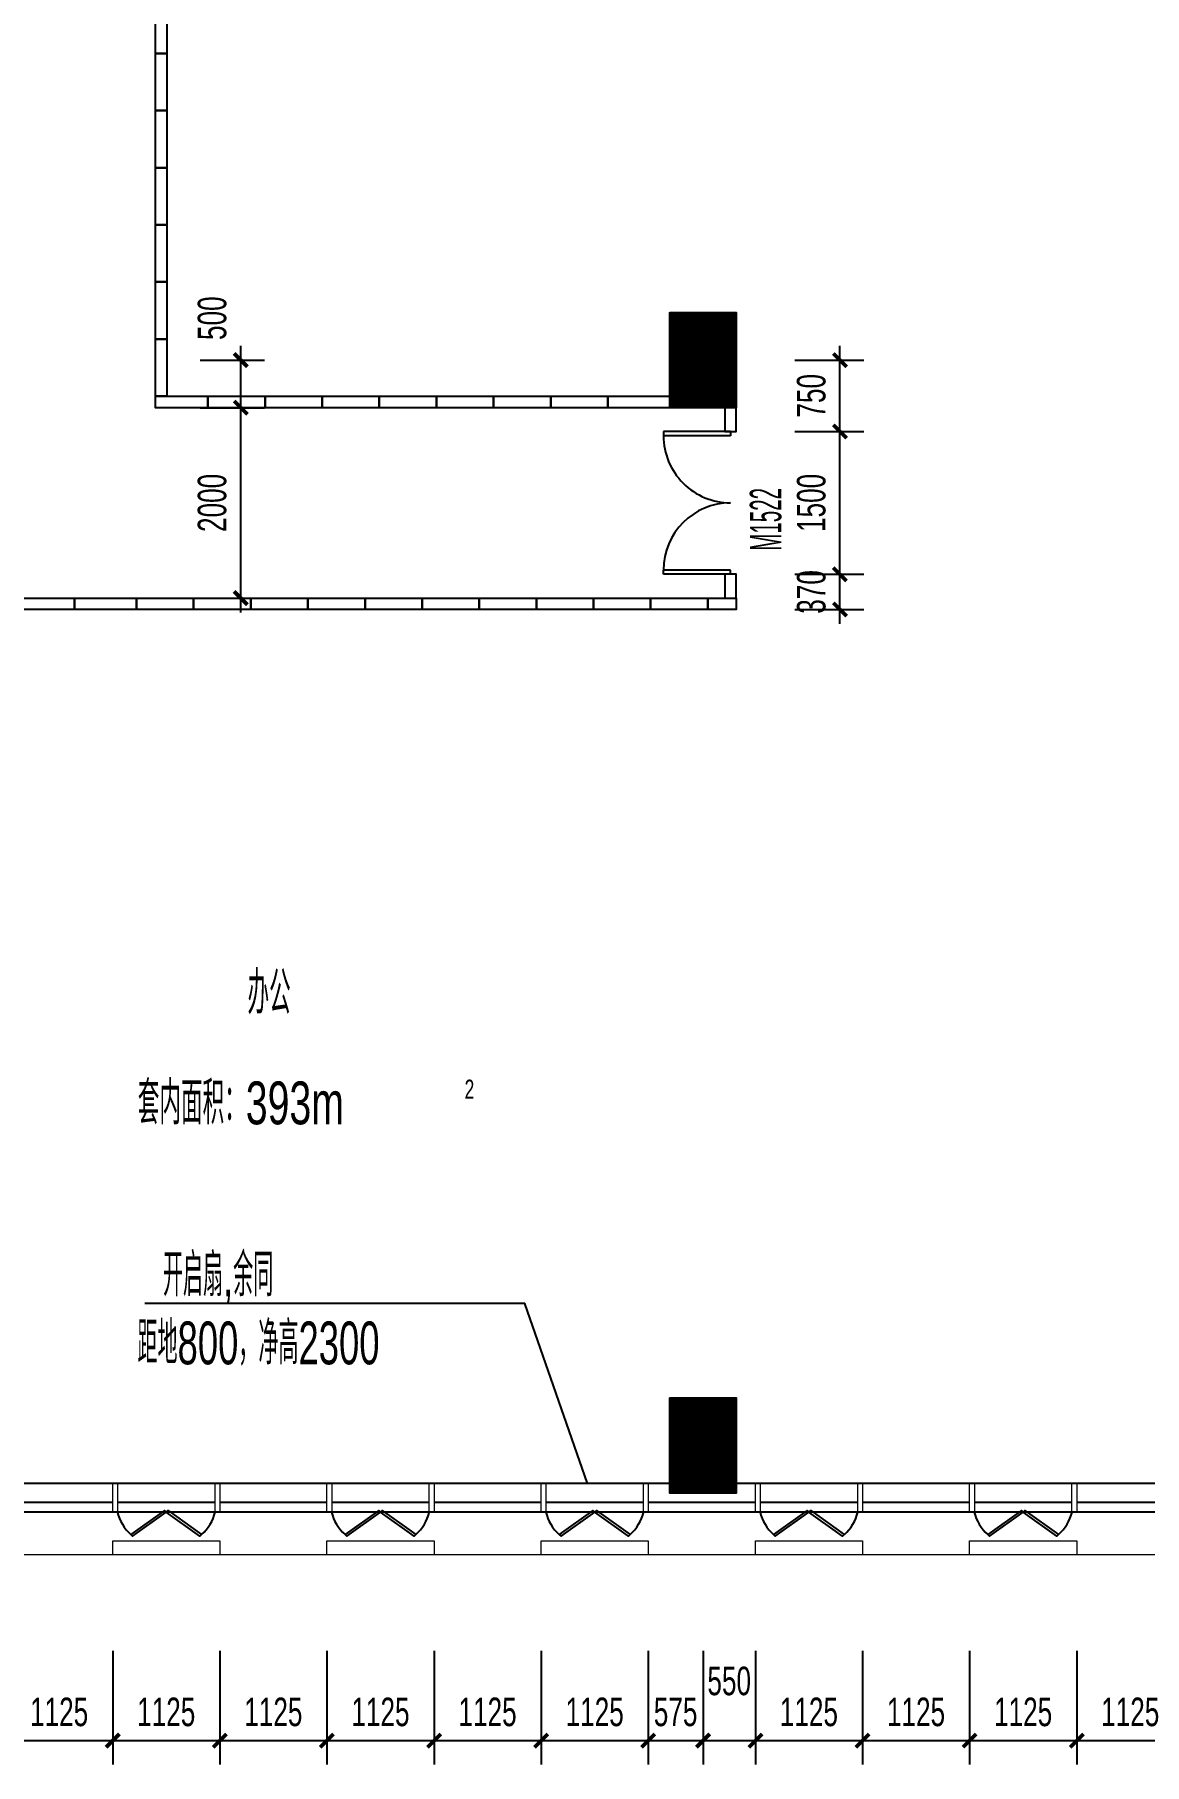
# Model space of a CAD drawing. Header units: millimetres. Extents: x 285006 to 3037698, y -2820855 to 192241.
# Drawn here: x 1050512 to 1062169, y -2816405 to -2798236 of the extents above; entities that cross this region are included whole.
import ezdxf
from ezdxf.enums import TextEntityAlignment as Align
from ezdxf.xclip import XClip

# ---------------------------------------------------------------- set-up
doc = ezdxf.new("R2010")
doc.units = ezdxf.units.MM
doc.header["$XCLIPFRAME"] = 2
doc.header["$PDMODE"] = 35
doc.header["$PDSIZE"] = -0.1
for name, color, linetype in [('___', 4, 'Continuous'), ('COL-1A1B-4~12$0$S-PUB-COL', 6, 'Continuous'), ('COL-1A1B-4~12$0$S-PUB-COLHATCH', 8, 'Continuous'), ('WALL-1A1B-6F$0$A-DOOR', 142, 'Continuous')]:
    doc.layers.add(name, color=color, linetype=linetype)
for name, color, linetype, lineweight in [('DIM-1B-6F$0$A-ANNO-DIMS', 73, 'Continuous', 18), ('DOOR-1B-IDEN-6F$0$A-DOOR-IDEN', 7, 'Continuous', 25), ('EXWALL-1B-6F$0$A-FLOR-UNDR', 11, 'Continuous', 18), ('EXWALL-1B-6F$0$A-WALL-GLAZ', 142, 'Continuous', 18), ('EXWALL-1B-6F$0$A-WALL-STON', 31, 'Continuous', 18), ('IDEN-1AB-6F$0$A-ANNO-TEXT', 7, 'Continuous', 25), ('IDEN-1AB-6F$0$A-COND-IDEN-TEXT', 11, 'Continuous', 18), ('IDEN-1AB-6F$0$A-ROOM-IDEN', 7, 'Continuous', 25)]:
    doc.layers.add(name, color=color, linetype=linetype, lineweight=lineweight)
doc.styles.add('CCD_DIM', font='archs.shx', dxfattribs={"width": 0.7})
doc.styles.add('DIM-1B-6F$0$HYGB2014', font='hygbsz.shx', dxfattribs={"width": 0.7, "bigfont": 'hygbhz.shx'})
doc.styles.add('DOOR-1B-IDEN-6F$0$HYGB2014', font='hygbsz.shx', dxfattribs={"width": 0.7, "bigfont": 'hygbhz.shx'})
doc.styles.add('IDEN-1AB-6F$0$HYGB2014', font='hygbsz.shx', dxfattribs={"width": 0.7, "bigfont": 'hygbhz.shx'})
doc.dimstyles.new('DIM-1B-6F$0$DIMN', dxfattribs={"dimtxt": 300, "dimasz": 100, "dimexe": 250, "dimexo": 300, "dimgap": 0, "dimtad": 0, "dimdec": 0, "dimzin": 0, "dimdsep": 46, "dimtxsty": 'DIM-1B-6F$0$HYGB2014', "dimblk": 'DIM-1B-6F$0$_archtick', "dimcen": 0.09, "dimdle": 150, "dimclrt": 7, "dimazin": 0, "dimtfac": 1, "dimtdec": 0, "dimtix": 1, "dimtmove": 2, "dimatfit": 3, "dimfxl": 1, "dimtvp": 1, "dimtolj": 1, "dimtzin": 0, "dimarcsym": 0})

# ---------------------------------------------------------------- blocks, each defined once
blk = doc.blocks.new('结构留洞-1#AB-6F')
at = {"layer": 'Defpoints'}
blk.add_lwpolyline([(103000, 20800), (107150, 20800), (107150, 21100), (120900, 21100), (120900, 20900), (120900, 20900), (120900, -500), (120200, -500), (120200, -400), (111750, -400), (111750, -500), (111050, -500), (111050, -400), (102753, -400)], dxfattribs=at)
blk = doc.blocks.new('EXWALL-1B-6F$0$幕墙-1125陶板单元')
blk.add_lwpolyline([(-562.5, 150), (562.5, 150), (562.5, 0), (-562.5, 0)], close=True)
blk = doc.blocks.new('EXWALL-1B-6F$0$ef')
at = {"layer": 'EXWALL-1B-6F$0$A-WALL-GLAZ', "lineweight": -3}
for points in [[(98270726, 18746787), (98270744, 18746769), (98271098, 18747022), (98271079, 18747040)], [(98271469, 18746787), (98271451, 18746769), (98271098, 18747022), (98271116, 18747040)]]:
    blk.add_lwpolyline(points, close=True, dxfattribs=at)
for centre, start, end in [((98271019, 18747123), 193.0402, 228.8588), ((98271176, 18747123), 311.1412, 346.9598)]:
    blk.add_arc(centre, 446, start, end, dxfattribs=at)
blk = doc.blocks.new('EXWALL-1B-6F')
at = {"layer": 'EXWALL-1B-6F$0$A-FLOR-UNDR'}
blk.add_lwpolyline([(98388935, 18746822), (98388935, 18746572), (98358310, 18746572)], dxfattribs=at)
at = {"layer": 'EXWALL-1B-6F$0$A-WALL-GLAZ'}
for p, q in [((98370473, 18747322), (98378773, 18747322)), ((98379473, 18747322), (98387934, 18747322))]:
    blk.add_line(p, q, dxfattribs=at)
at = {"layer": 'EXWALL-1B-6F$0$A-WALL-GLAZ', "lineweight": -3}
for p, q in [((98372935, 18747122), (98371810, 18747122)), ((98374010, 18747122), (98372985, 18747122)), ((98375185, 18747122), (98374060, 18747122)), ((98376260, 18747122), (98375235, 18747122)), ((98377435, 18747122), (98376310, 18747122)), ((98378510, 18747122), (98377485, 18747122)), ((98379685, 18747122), (98378560, 18747122)), ((98380760, 18747122), (98379735, 18747122)), ((98381935, 18747122), (98380810, 18747122)), ((98383010, 18747122), (98381985, 18747122)), ((98384185, 18747122), (98383060, 18747122)), ((98388635, 18747022), (98358310, 18747022))]:
    blk.add_line(p, q, dxfattribs=at)
at = {"layer": 'EXWALL-1B-6F$0$A-WALL-GLAZ'}
for points in [[(98372985, 18747022), (98372935, 18747022), (98372935, 18747322), (98372985, 18747322)], [(98374060, 18747022), (98374010, 18747022), (98374010, 18747322), (98374060, 18747322)], [(98375235, 18747022), (98375185, 18747022), (98375185, 18747322), (98375235, 18747322)], [(98376310, 18747022), (98376260, 18747022), (98376260, 18747322), (98376310, 18747322)], [(98377485, 18747022), (98377435, 18747022), (98377435, 18747322), (98377485, 18747322)], [(98378560, 18747022), (98378510, 18747022), (98378510, 18747322), (98378560, 18747322)], [(98379735, 18747022), (98379685, 18747022), (98379685, 18747322), (98379735, 18747322)], [(98380810, 18747022), (98380760, 18747022), (98380760, 18747322), (98380810, 18747322)], [(98381985, 18747022), (98381935, 18747022), (98381935, 18747322), (98381985, 18747322)], [(98383060, 18747022), (98383010, 18747022), (98383010, 18747322), (98383060, 18747322)]]:
    blk.add_lwpolyline(points, close=True, dxfattribs=at)
for p in [(102400, 0), (104650, 0), (106900, 0), (109150, 0), (111400, 0)]:
    blk.add_blockref('EXWALL-1B-6F$0$ef', p)
at = {"layer": 'EXWALL-1B-6F$0$A-WALL-STON'}
for p in [(98373498, 18746572), (98375748, 18746572), (98377998, 18746572), (98380248, 18746572), (98382498, 18746572)]:
    blk.add_blockref('EXWALL-1B-6F$0$幕墙-1125陶板单元', p, dxfattribs=at)
blk = doc.blocks.new('WALL-1A1B-6F$0$_A0GGR')
for p, q in [((-0.5, 0), (-0.5, -0.47)), ((-0.5, 0), (-0.47, 0)), ((-0.47, 0), (-0.47, -0.47)), ((0.47, 0), (0.47, -0.47)), ((0.5, 0), (0.47, 0)), ((0.5, 0), (0.5, -0.47)), ((-0.5, -0.47), (-0.47, -0.47)), ((0.5, -0.47), (0.47, -0.47))]:
    blk.add_line(p, q)
for centre, start, end in [((-0.47, 0), 270, 0), ((0.47, 0), 180, 270)]:
    blk.add_arc(centre, 0.47, start, end)
blk = doc.blocks.new('COL-1A1B-4~12')
at = {"layer": 'COL-1A1B-4~12$0$S-PUB-COLHATCH'}
h = blk.add_hatch(dxfattribs=at)
h.set_pattern_fill('ANSI31', color=256)
h.set_pattern_definition([(45, (112786.15705, -3749.11264), (-0.08838834764832, 0.08838834764832), [])])
h.paths.add_polyline_path([(98378785, 18758622), (98379485, 18758622), (98379485, 18759622), (98378785, 18759622)])
h = blk.add_hatch(dxfattribs=at)
h.set_pattern_fill('ANSI31', color=256)
h.set_pattern_definition([(45, (112786.15705, -15149.11262), (-0.08838834764832, 0.08838834764832), [])])
h.paths.add_polyline_path([(98378785, 18747222), (98379485, 18747222), (98379485, 18748222), (98378785, 18748222)])
at = {"layer": 'COL-1A1B-4~12$0$S-PUB-COL'}
for points in [[(98378785, 18759622), (98379485, 18759622), (98379485, 18758622), (98378785, 18758622)], [(98378785, 18748222), (98379485, 18748222), (98379485, 18747222), (98378785, 18747222)]]:
    blk.add_lwpolyline(points, close=True, dxfattribs=at)
blk = doc.blocks.new('DIM-1B-6F$0$_archtick')
at = {"const_width": 0.4}
blk.add_lwpolyline([(-0.7, -0.7), (0.7, 0.7)], dxfattribs=at)
blk = doc.blocks.new('*D1541')
at = {"layer": 'Defpoints', "color": 0, "transparency": 16777216}
for p in [(1050208, -2814913), (1051333, -2814913), (1051333, -2816155)]:
    blk.add_point(p, dxfattribs=at)
at = {"layer": 'DIM-1B-6F$0$A-ANNO-DIMS', "color": 0, "lineweight": -2, "transparency": 16777216}
for p, q in [((1050208, -2815213), (1050208, -2816405)), ((1051333, -2815213), (1051333, -2816405)), ((1050058, -2816155), (1051483, -2816155))]:
    blk.add_line(p, q, dxfattribs=at)
at = {"layer": 'DIM-1B-6F$0$A-ANNO-DIMS', "color": 0, "lineweight": -2, "transparency": 16777216, "xscale": 100, "yscale": 100, "zscale": 100, "rotation": 180}
blk.add_blockref('DIM-1B-6F$0$_archtick', (1050208, -2816155), dxfattribs=at)
at = {"layer": 'DIM-1B-6F$0$A-ANNO-DIMS', "color": 0, "lineweight": -2, "transparency": 16777216, "xscale": 100, "yscale": 100, "zscale": 100}
blk.add_blockref('DIM-1B-6F$0$_archtick', (1051333, -2816155), dxfattribs=at)
at = {"layer": 'DIM-1B-6F$0$A-ANNO-DIMS', "color": 7, "transparency": 16777216, "insert": (1050770, -2815855), "char_height": 300, "attachment_point": 5, "style": 'DIM-1B-6F$0$HYGB2014'}
blk.add_mtext('\\A1;1125', dxfattribs=at)
blk = doc.blocks.new('*D1542')
at = {"layer": 'Defpoints', "color": 0, "transparency": 16777216}
for p in [(1051333, -2814913), (1052458, -2814913), (1052458, -2816155)]:
    blk.add_point(p, dxfattribs=at)
at = {"layer": 'DIM-1B-6F$0$A-ANNO-DIMS', "color": 0, "lineweight": -2, "transparency": 16777216}
for p, q in [((1051333, -2815213), (1051333, -2816405)), ((1052458, -2815213), (1052458, -2816405)), ((1051183, -2816155), (1052608, -2816155))]:
    blk.add_line(p, q, dxfattribs=at)
at = {"layer": 'DIM-1B-6F$0$A-ANNO-DIMS', "color": 0, "lineweight": -2, "transparency": 16777216, "xscale": 100, "yscale": 100, "zscale": 100, "rotation": 180}
blk.add_blockref('DIM-1B-6F$0$_archtick', (1051333, -2816155), dxfattribs=at)
at = {"layer": 'DIM-1B-6F$0$A-ANNO-DIMS', "color": 0, "lineweight": -2, "transparency": 16777216, "xscale": 100, "yscale": 100, "zscale": 100}
blk.add_blockref('DIM-1B-6F$0$_archtick', (1052458, -2816155), dxfattribs=at)
at = {"layer": 'DIM-1B-6F$0$A-ANNO-DIMS', "color": 7, "transparency": 16777216, "insert": (1051895, -2815855), "char_height": 300, "attachment_point": 5, "style": 'DIM-1B-6F$0$HYGB2014'}
blk.add_mtext('\\A1;1125', dxfattribs=at)
blk = doc.blocks.new('*D1543')
at = {"layer": 'Defpoints', "color": 0, "transparency": 16777216}
for p in [(1052458, -2814913), (1053583, -2814913), (1053583, -2816155)]:
    blk.add_point(p, dxfattribs=at)
at = {"layer": 'DIM-1B-6F$0$A-ANNO-DIMS', "color": 0, "lineweight": -2, "transparency": 16777216}
for p, q in [((1052458, -2815213), (1052458, -2816405)), ((1053583, -2815213), (1053583, -2816405)), ((1052308, -2816155), (1053733, -2816155))]:
    blk.add_line(p, q, dxfattribs=at)
at = {"layer": 'DIM-1B-6F$0$A-ANNO-DIMS', "color": 0, "lineweight": -2, "transparency": 16777216, "xscale": 100, "yscale": 100, "zscale": 100, "rotation": 180}
blk.add_blockref('DIM-1B-6F$0$_archtick', (1052458, -2816155), dxfattribs=at)
at = {"layer": 'DIM-1B-6F$0$A-ANNO-DIMS', "color": 0, "lineweight": -2, "transparency": 16777216, "xscale": 100, "yscale": 100, "zscale": 100}
blk.add_blockref('DIM-1B-6F$0$_archtick', (1053583, -2816155), dxfattribs=at)
at = {"layer": 'DIM-1B-6F$0$A-ANNO-DIMS', "color": 7, "transparency": 16777216, "insert": (1053020, -2815855), "char_height": 300, "attachment_point": 5, "style": 'DIM-1B-6F$0$HYGB2014'}
blk.add_mtext('\\A1;1125', dxfattribs=at)
blk = doc.blocks.new('*D1544')
at = {"layer": 'Defpoints', "color": 0, "transparency": 16777216}
for p in [(1053583, -2814913), (1054708, -2814913), (1054708, -2816155)]:
    blk.add_point(p, dxfattribs=at)
at = {"layer": 'DIM-1B-6F$0$A-ANNO-DIMS', "color": 0, "lineweight": -2, "transparency": 16777216}
for p, q in [((1053583, -2815213), (1053583, -2816405)), ((1054708, -2815213), (1054708, -2816405)), ((1053433, -2816155), (1054858, -2816155))]:
    blk.add_line(p, q, dxfattribs=at)
at = {"layer": 'DIM-1B-6F$0$A-ANNO-DIMS', "color": 0, "lineweight": -2, "transparency": 16777216, "xscale": 100, "yscale": 100, "zscale": 100, "rotation": 180}
blk.add_blockref('DIM-1B-6F$0$_archtick', (1053583, -2816155), dxfattribs=at)
at = {"layer": 'DIM-1B-6F$0$A-ANNO-DIMS', "color": 0, "lineweight": -2, "transparency": 16777216, "xscale": 100, "yscale": 100, "zscale": 100}
blk.add_blockref('DIM-1B-6F$0$_archtick', (1054708, -2816155), dxfattribs=at)
at = {"layer": 'DIM-1B-6F$0$A-ANNO-DIMS', "color": 7, "transparency": 16777216, "insert": (1054145, -2815855), "char_height": 300, "attachment_point": 5, "style": 'DIM-1B-6F$0$HYGB2014'}
blk.add_mtext('\\A1;1125', dxfattribs=at)
blk = doc.blocks.new('*D1545')
at = {"layer": 'Defpoints', "color": 0, "transparency": 16777216}
for p in [(1054708, -2814913), (1055833, -2814913), (1055833, -2816155)]:
    blk.add_point(p, dxfattribs=at)
at = {"layer": 'DIM-1B-6F$0$A-ANNO-DIMS', "color": 0, "lineweight": -2, "transparency": 16777216}
for p, q in [((1054708, -2815213), (1054708, -2816405)), ((1055833, -2815213), (1055833, -2816405)), ((1054558, -2816155), (1055983, -2816155))]:
    blk.add_line(p, q, dxfattribs=at)
at = {"layer": 'DIM-1B-6F$0$A-ANNO-DIMS', "color": 0, "lineweight": -2, "transparency": 16777216, "xscale": 100, "yscale": 100, "zscale": 100, "rotation": 180}
blk.add_blockref('DIM-1B-6F$0$_archtick', (1054708, -2816155), dxfattribs=at)
at = {"layer": 'DIM-1B-6F$0$A-ANNO-DIMS', "color": 0, "lineweight": -2, "transparency": 16777216, "xscale": 100, "yscale": 100, "zscale": 100}
blk.add_blockref('DIM-1B-6F$0$_archtick', (1055833, -2816155), dxfattribs=at)
at = {"layer": 'DIM-1B-6F$0$A-ANNO-DIMS', "color": 7, "transparency": 16777216, "insert": (1055270, -2815855), "char_height": 300, "attachment_point": 5, "style": 'DIM-1B-6F$0$HYGB2014'}
blk.add_mtext('\\A1;1125', dxfattribs=at)
blk = doc.blocks.new('*D1546')
at = {"layer": 'Defpoints', "color": 0, "transparency": 16777216}
for p in [(1055833, -2814913), (1056958, -2814913), (1056958, -2816155)]:
    blk.add_point(p, dxfattribs=at)
at = {"layer": 'DIM-1B-6F$0$A-ANNO-DIMS', "color": 0, "lineweight": -2, "transparency": 16777216}
for p, q in [((1055833, -2815213), (1055833, -2816405)), ((1056958, -2815213), (1056958, -2816405)), ((1055683, -2816155), (1057108, -2816155))]:
    blk.add_line(p, q, dxfattribs=at)
at = {"layer": 'DIM-1B-6F$0$A-ANNO-DIMS', "color": 0, "lineweight": -2, "transparency": 16777216, "xscale": 100, "yscale": 100, "zscale": 100, "rotation": 180}
blk.add_blockref('DIM-1B-6F$0$_archtick', (1055833, -2816155), dxfattribs=at)
at = {"layer": 'DIM-1B-6F$0$A-ANNO-DIMS', "color": 0, "lineweight": -2, "transparency": 16777216, "xscale": 100, "yscale": 100, "zscale": 100}
blk.add_blockref('DIM-1B-6F$0$_archtick', (1056958, -2816155), dxfattribs=at)
at = {"layer": 'DIM-1B-6F$0$A-ANNO-DIMS', "color": 7, "transparency": 16777216, "insert": (1056395, -2815855), "char_height": 300, "attachment_point": 5, "style": 'DIM-1B-6F$0$HYGB2014'}
blk.add_mtext('\\A1;1125', dxfattribs=at)
blk = doc.blocks.new('*D1547')
at = {"layer": 'Defpoints', "color": 0, "transparency": 16777216}
for p in [(1056958, -2814913), (1057533, -2814913), (1057533, -2816155)]:
    blk.add_point(p, dxfattribs=at)
at = {"layer": 'DIM-1B-6F$0$A-ANNO-DIMS', "color": 0, "lineweight": -2, "transparency": 16777216}
for p, q in [((1056958, -2815213), (1056958, -2816405)), ((1057533, -2815213), (1057533, -2816405)), ((1056808, -2816155), (1057683, -2816155))]:
    blk.add_line(p, q, dxfattribs=at)
at = {"layer": 'DIM-1B-6F$0$A-ANNO-DIMS', "color": 0, "lineweight": -2, "transparency": 16777216, "xscale": 100, "yscale": 100, "zscale": 100, "rotation": 180}
blk.add_blockref('DIM-1B-6F$0$_archtick', (1056958, -2816155), dxfattribs=at)
at = {"layer": 'DIM-1B-6F$0$A-ANNO-DIMS', "color": 0, "lineweight": -2, "transparency": 16777216, "xscale": 100, "yscale": 100, "zscale": 100}
blk.add_blockref('DIM-1B-6F$0$_archtick', (1057533, -2816155), dxfattribs=at)
at = {"layer": 'DIM-1B-6F$0$A-ANNO-DIMS', "color": 7, "transparency": 16777216, "insert": (1057245, -2815855), "char_height": 300, "attachment_point": 5, "style": 'DIM-1B-6F$0$HYGB2014'}
blk.add_mtext('\\A1;575', dxfattribs=at)
blk = doc.blocks.new('*D1548')
at = {"layer": 'Defpoints', "color": 0, "transparency": 16777216}
for p in [(1057533, -2814913), (1058083, -2814913), (1058083, -2816155)]:
    blk.add_point(p, dxfattribs=at)
at = {"layer": 'DIM-1B-6F$0$A-ANNO-DIMS', "color": 0, "lineweight": -2, "transparency": 16777216}
for p, q in [((1057533, -2815213), (1057533, -2816405)), ((1058083, -2815213), (1058083, -2816405)), ((1057383, -2816155), (1058233, -2816155))]:
    blk.add_line(p, q, dxfattribs=at)
at = {"layer": 'DIM-1B-6F$0$A-ANNO-DIMS', "color": 0, "lineweight": -2, "transparency": 16777216, "xscale": 100, "yscale": 100, "zscale": 100, "rotation": 180}
blk.add_blockref('DIM-1B-6F$0$_archtick', (1057533, -2816155), dxfattribs=at)
at = {"layer": 'DIM-1B-6F$0$A-ANNO-DIMS', "color": 0, "lineweight": -2, "transparency": 16777216, "xscale": 100, "yscale": 100, "zscale": 100}
blk.add_blockref('DIM-1B-6F$0$_archtick', (1058083, -2816155), dxfattribs=at)
at = {"layer": 'DIM-1B-6F$0$A-ANNO-DIMS', "color": 7, "transparency": 16777216, "insert": (1057808, -2815530), "char_height": 300, "attachment_point": 5, "style": 'DIM-1B-6F$0$HYGB2014'}
blk.add_mtext('\\A1;550', dxfattribs=at)
blk = doc.blocks.new('CCD_Dimension_Tick')
at = {"color": 0, "linetype": 'ByBlock'}
for p, q in [((-1.09, 0), (0, 0)), ((0, 0), (1.09, 0))]:
    blk.add_line(p, q, dxfattribs=at)
at = {"color": 0, "linetype": 'Continuous', "const_width": 0.608}
blk.add_lwpolyline([(-0.61, -0.61), (0.61, 0.61)], dxfattribs=at)
blk = doc.blocks.new('*D1549')
at = {"layer": '___', "color": 44, "lineweight": -2, "transparency": 16777216}
for p, q in [((858779, -1074647), (858779, -1074959)), ((859506, -1074647), (859506, -1074959)), ((858879, -1074809), (859406, -1074809))]:
    blk.add_line(p, q, dxfattribs=at)
at = {"layer": 'Defpoints', "color": 0, "transparency": 16777216}
for p in [(858779, -1074497, 0), (859506, -1074497, 0), (859506, -1074809), (1058083, -2814913), (1059208, -2814913), (1059208, -2816155)]:
    blk.add_point(p, dxfattribs=at)
at = {"layer": 'DIM-1B-6F$0$A-ANNO-DIMS', "color": 0, "lineweight": -2, "transparency": 16777216}
for p, q in [((1058083, -2815213), (1058083, -2816405)), ((1059208, -2815213), (1059208, -2816405)), ((1057933, -2816155), (1059358, -2816155))]:
    blk.add_line(p, q, dxfattribs=at)
at = {"layer": '___', "color": 44, "lineweight": -2, "transparency": 16777216, "xscale": 100, "yscale": 100, "zscale": 100}
for p, rotation in [((858779, -1074809), 180.0002028373054), ((859506, -1074809), 0.0002028373054437641)]:
    blk.add_blockref('CCD_Dimension_Tick', p, dxfattribs=dict(at, rotation=rotation))
at = {"layer": 'DIM-1B-6F$0$A-ANNO-DIMS', "color": 0, "lineweight": -2, "transparency": 16777216, "xscale": 100, "yscale": 100, "zscale": 100, "rotation": 180}
blk.add_blockref('DIM-1B-6F$0$_archtick', (1058083, -2816155), dxfattribs=at)
at = {"layer": 'DIM-1B-6F$0$A-ANNO-DIMS', "color": 0, "lineweight": -2, "transparency": 16777216, "xscale": 100, "yscale": 100, "zscale": 100}
blk.add_blockref('DIM-1B-6F$0$_archtick', (1059208, -2816155), dxfattribs=at)
at = {"layer": '___', "color": 50, "transparency": 16777216, "insert": (859142, -1074674), "char_height": 150, "attachment_point": 5, "rotation": 0.0002, "style": 'CCD_DIM'}
blk.add_mtext('\\A1;725', dxfattribs=at)
at = {"layer": 'DIM-1B-6F$0$A-ANNO-DIMS', "color": 7, "transparency": 16777216, "insert": (1058645, -2815855), "char_height": 300, "attachment_point": 5, "style": 'DIM-1B-6F$0$HYGB2014'}
blk.add_mtext('\\A1;1125', dxfattribs=at)
blk = doc.blocks.new('*D1550')
at = {"layer": '___', "color": 44, "lineweight": -2, "transparency": 16777216}
for p, q in [((854266, -1074647), (854266, -1075059)), ((856570, -1074647), (856570, -1075059)), ((856470, -1074909), (854366, -1074909))]:
    blk.add_line(p, q, dxfattribs=at)
at = {"layer": 'Defpoints', "color": 0, "transparency": 16777216}
for p in [(854266, -1074497, 0), (856570, -1074497, 0), (854266, -1074909), (1059208, -2814913), (1060333, -2814913), (1060333, -2816155)]:
    blk.add_point(p, dxfattribs=at)
at = {"layer": 'DIM-1B-6F$0$A-ANNO-DIMS', "color": 0, "lineweight": -2, "transparency": 16777216}
for p, q in [((1059208, -2815213), (1059208, -2816405)), ((1060333, -2815213), (1060333, -2816405)), ((1059058, -2816155), (1060483, -2816155))]:
    blk.add_line(p, q, dxfattribs=at)
at = {"layer": '___', "color": 44, "lineweight": -2, "transparency": 16777216, "xscale": 100, "yscale": 100, "zscale": 100, "rotation": 180}
blk.add_blockref('CCD_Dimension_Tick', (854266, -1074909), dxfattribs=at)
at = {"layer": '___', "color": 44, "lineweight": -2, "transparency": 16777216, "xscale": 100, "yscale": 100, "zscale": 100}
blk.add_blockref('CCD_Dimension_Tick', (856570, -1074909), dxfattribs=at)
at = {"layer": 'DIM-1B-6F$0$A-ANNO-DIMS', "color": 0, "lineweight": -2, "transparency": 16777216, "xscale": 100, "yscale": 100, "zscale": 100, "rotation": 180}
blk.add_blockref('DIM-1B-6F$0$_archtick', (1059208, -2816155), dxfattribs=at)
at = {"layer": 'DIM-1B-6F$0$A-ANNO-DIMS', "color": 0, "lineweight": -2, "transparency": 16777216, "xscale": 100, "yscale": 100, "zscale": 100}
blk.add_blockref('DIM-1B-6F$0$_archtick', (1060333, -2816155), dxfattribs=at)
at = {"layer": '___', "color": 50, "transparency": 16777216, "insert": (855418, -1074774), "char_height": 150, "attachment_point": 5, "style": 'CCD_DIM'}
blk.add_mtext('\\A1;2305', dxfattribs=at)
at = {"layer": 'DIM-1B-6F$0$A-ANNO-DIMS', "color": 7, "transparency": 16777216, "insert": (1059770, -2815855), "char_height": 300, "attachment_point": 5, "style": 'DIM-1B-6F$0$HYGB2014'}
blk.add_mtext('\\A1;1125', dxfattribs=at)
blk = doc.blocks.new('*D1551')
at = {"layer": '___', "color": 44, "lineweight": -2, "transparency": 16777216}
for p, q in [((855943, -1074647), (855943, -1074804)), ((856043, -1074654), (856470, -1074654)), ((856570, -1074647), (856570, -1074804))]:
    blk.add_line(p, q, dxfattribs=at)
at = {"layer": 'Defpoints', "color": 0, "transparency": 16777216}
for p in [(855943, -1074497, 0), (856570, -1074497, 0), (856570, -1074654), (1060333, -2814913), (1061458, -2814913), (1061458, -2816155)]:
    blk.add_point(p, dxfattribs=at)
at = {"layer": 'DIM-1B-6F$0$A-ANNO-DIMS', "color": 0, "lineweight": -2, "transparency": 16777216}
for p, q in [((1060333, -2815213), (1060333, -2816405)), ((1061458, -2815213), (1061458, -2816405)), ((1060183, -2816155), (1061608, -2816155))]:
    blk.add_line(p, q, dxfattribs=at)
at = {"layer": '___', "color": 44, "lineweight": -2, "transparency": 16777216, "xscale": 100, "yscale": 100, "zscale": 100, "rotation": 180}
blk.add_blockref('CCD_Dimension_Tick', (855943, -1074654), dxfattribs=at)
at = {"layer": '___', "color": 44, "lineweight": -2, "transparency": 16777216, "xscale": 100, "yscale": 100, "zscale": 100}
blk.add_blockref('CCD_Dimension_Tick', (856570, -1074654), dxfattribs=at)
at = {"layer": 'DIM-1B-6F$0$A-ANNO-DIMS', "color": 0, "lineweight": -2, "transparency": 16777216, "xscale": 100, "yscale": 100, "zscale": 100, "rotation": 180}
blk.add_blockref('DIM-1B-6F$0$_archtick', (1060333, -2816155), dxfattribs=at)
at = {"layer": 'DIM-1B-6F$0$A-ANNO-DIMS', "color": 0, "lineweight": -2, "transparency": 16777216, "xscale": 100, "yscale": 100, "zscale": 100}
blk.add_blockref('DIM-1B-6F$0$_archtick', (1061458, -2816155), dxfattribs=at)
at = {"layer": '___', "color": 50, "transparency": 16777216, "insert": (856257, -1074519), "char_height": 150, "attachment_point": 5, "style": 'CCD_DIM'}
blk.add_mtext('\\A1;625', dxfattribs=at)
at = {"layer": 'DIM-1B-6F$0$A-ANNO-DIMS', "color": 7, "transparency": 16777216, "insert": (1060895, -2815855), "char_height": 300, "attachment_point": 5, "style": 'DIM-1B-6F$0$HYGB2014'}
blk.add_mtext('\\A1;1125', dxfattribs=at)
blk = doc.blocks.new('*D1552')
at = {"layer": 'Defpoints', "color": 0, "transparency": 16777216}
for p in [(1061458, -2814913), (1062583, -2814913), (1062583, -2816155)]:
    blk.add_point(p, dxfattribs=at)
at = {"layer": 'DIM-1B-6F$0$A-ANNO-DIMS', "color": 0, "lineweight": -2, "transparency": 16777216}
for p, q in [((1061458, -2815213), (1061458, -2816405)), ((1062583, -2815213), (1062583, -2816405)), ((1061308, -2816155), (1062733, -2816155))]:
    blk.add_line(p, q, dxfattribs=at)
at = {"layer": 'DIM-1B-6F$0$A-ANNO-DIMS', "color": 0, "lineweight": -2, "transparency": 16777216, "xscale": 100, "yscale": 100, "zscale": 100, "rotation": 180}
blk.add_blockref('DIM-1B-6F$0$_archtick', (1061458, -2816155), dxfattribs=at)
at = {"layer": 'DIM-1B-6F$0$A-ANNO-DIMS', "color": 0, "lineweight": -2, "transparency": 16777216, "xscale": 100, "yscale": 100, "zscale": 100}
blk.add_blockref('DIM-1B-6F$0$_archtick', (1062583, -2816155), dxfattribs=at)
at = {"layer": 'DIM-1B-6F$0$A-ANNO-DIMS', "color": 7, "transparency": 16777216, "insert": (1062020, -2815855), "char_height": 300, "attachment_point": 5, "style": 'DIM-1B-6F$0$HYGB2014'}
blk.add_mtext('\\A1;1125', dxfattribs=at)
blk = doc.blocks.new('*D1441')
at = {"layer": 'Defpoints', "color": 0, "transparency": 16777216}
for p in [(1051953, -2802155), (1052678, -2802155), (1051953, -2804155)]:
    blk.add_point(p, dxfattribs=at)
at = {"layer": 'DIM-1B-6F$0$A-ANNO-DIMS', "color": 0, "lineweight": -2, "transparency": 16777216}
for p, q in [((1052678, -2804305), (1052678, -2802005)), ((1052253, -2802155), (1052928, -2802155)), ((1052253, -2804155), (1052928, -2804155))]:
    blk.add_line(p, q, dxfattribs=at)
at = {"layer": 'DIM-1B-6F$0$A-ANNO-DIMS', "color": 0, "lineweight": -2, "transparency": 16777216, "xscale": 100, "yscale": 100, "zscale": 100}
for p, rotation in [((1052678, -2802155), 90), ((1052678, -2804155), 270)]:
    blk.add_blockref('DIM-1B-6F$0$_archtick', p, dxfattribs=dict(at, rotation=rotation))
at = {"layer": 'DIM-1B-6F$0$A-ANNO-DIMS', "color": 7, "transparency": 16777216, "insert": (1052378, -2803155), "char_height": 300, "attachment_point": 5, "rotation": 90, "style": 'DIM-1B-6F$0$HYGB2014'}
blk.add_mtext('\\A1;2000', dxfattribs=at)
blk = doc.blocks.new('*D1483')
at = {"layer": 'Defpoints', "color": 0, "transparency": 16777216}
for p in [(1058196, -2803905), (1058971, -2803905), (1058196, -2804275)]:
    blk.add_point(p, dxfattribs=at)
at = {"layer": 'DIM-1B-6F$0$A-ANNO-DIMS', "color": 0, "lineweight": -2, "transparency": 16777216}
for p, q in [((1058496, -2803905), (1059221, -2803905)), ((1058971, -2804425), (1058971, -2803755)), ((1058496, -2804275), (1059221, -2804275))]:
    blk.add_line(p, q, dxfattribs=at)
at = {"layer": 'DIM-1B-6F$0$A-ANNO-DIMS', "color": 0, "lineweight": -2, "transparency": 16777216, "xscale": 100, "yscale": 100, "zscale": 100}
for p, rotation in [((1058971, -2803905), 90), ((1058971, -2804275), 270)]:
    blk.add_blockref('DIM-1B-6F$0$_archtick', p, dxfattribs=dict(at, rotation=rotation))
at = {"layer": 'DIM-1B-6F$0$A-ANNO-DIMS', "color": 7, "transparency": 16777216, "insert": (1058671, -2804090), "char_height": 300, "attachment_point": 5, "rotation": 90, "style": 'DIM-1B-6F$0$HYGB2014'}
blk.add_mtext('\\A1;370', dxfattribs=at)
blk = doc.blocks.new('*D1503')
at = {"layer": 'Defpoints', "color": 0, "transparency": 16777216}
for p in [(1051953, -2801655), (1052678, -2801655), (1051953, -2802155)]:
    blk.add_point(p, dxfattribs=at)
at = {"layer": 'DIM-1B-6F$0$A-ANNO-DIMS', "color": 0, "lineweight": -2, "transparency": 16777216}
for p, q in [((1052678, -2802305), (1052678, -2801505)), ((1052253, -2801655), (1052928, -2801655)), ((1052253, -2802155), (1052928, -2802155))]:
    blk.add_line(p, q, dxfattribs=at)
at = {"layer": 'DIM-1B-6F$0$A-ANNO-DIMS', "color": 0, "lineweight": -2, "transparency": 16777216, "xscale": 100, "yscale": 100, "zscale": 100}
for p, rotation in [((1052678, -2801655), 90), ((1052678, -2802155), 270)]:
    blk.add_blockref('DIM-1B-6F$0$_archtick', p, dxfattribs=dict(at, rotation=rotation))
at = {"layer": 'DIM-1B-6F$0$A-ANNO-DIMS', "color": 7, "transparency": 16777216, "insert": (1052378, -2801215), "char_height": 300, "attachment_point": 5, "rotation": 90, "style": 'DIM-1B-6F$0$HYGB2014'}
blk.add_mtext('\\A1;500', dxfattribs=at)
blk = doc.blocks.new('*D1504')
at = {"layer": 'Defpoints', "color": 0, "transparency": 16777216}
for p in [(1058196, -2802405), (1058971, -2802405), (1058196, -2803905)]:
    blk.add_point(p, dxfattribs=at)
at = {"layer": 'DIM-1B-6F$0$A-ANNO-DIMS', "color": 0, "lineweight": -2, "transparency": 16777216}
for p, q in [((1058971, -2804055), (1058971, -2802255)), ((1058496, -2802405), (1059221, -2802405)), ((1058496, -2803905), (1059221, -2803905))]:
    blk.add_line(p, q, dxfattribs=at)
at = {"layer": 'DIM-1B-6F$0$A-ANNO-DIMS', "color": 0, "lineweight": -2, "transparency": 16777216, "xscale": 100, "yscale": 100, "zscale": 100}
for p, rotation in [((1058971, -2802405), 90), ((1058971, -2803905), 270)]:
    blk.add_blockref('DIM-1B-6F$0$_archtick', p, dxfattribs=dict(at, rotation=rotation))
at = {"layer": 'DIM-1B-6F$0$A-ANNO-DIMS', "color": 7, "transparency": 16777216, "insert": (1058671, -2803155), "char_height": 300, "attachment_point": 5, "rotation": 90, "style": 'DIM-1B-6F$0$HYGB2014'}
blk.add_mtext('\\A1;1500', dxfattribs=at)
blk = doc.blocks.new('*D1505')
at = {"layer": 'Defpoints', "color": 0, "transparency": 16777216}
for p in [(1058196, -2801655), (1058971, -2801655), (1058196, -2802405)]:
    blk.add_point(p, dxfattribs=at)
at = {"layer": 'DIM-1B-6F$0$A-ANNO-DIMS', "color": 0, "lineweight": -2, "transparency": 16777216}
for p, q in [((1058971, -2802555), (1058971, -2801505)), ((1058496, -2801655), (1059221, -2801655)), ((1058496, -2802405), (1059221, -2802405))]:
    blk.add_line(p, q, dxfattribs=at)
at = {"layer": 'DIM-1B-6F$0$A-ANNO-DIMS', "color": 0, "lineweight": -2, "transparency": 16777216, "xscale": 100, "yscale": 100, "zscale": 100}
for p, rotation in [((1058971, -2801655), 90), ((1058971, -2802405), 270)]:
    blk.add_blockref('DIM-1B-6F$0$_archtick', p, dxfattribs=dict(at, rotation=rotation))
at = {"layer": 'DIM-1B-6F$0$A-ANNO-DIMS', "color": 7, "transparency": 16777216, "insert": (1058671, -2802030), "char_height": 300, "attachment_point": 5, "rotation": 90, "style": 'DIM-1B-6F$0$HYGB2014'}
blk.add_mtext('\\A1;750', dxfattribs=at)
blk = doc.blocks.new('IDEN-1AB-6F')
at = {"layer": 'IDEN-1AB-6F$0$A-COND-IDEN-TEXT', "lineweight": -3}
blk.add_lwpolyline([(98377921, 18747322), (98377262, 18749212), (98373273, 18749212)], dxfattribs=at)
at = {"layer": 'IDEN-1AB-6F$0$A-ANNO-TEXT', "style": 'IDEN-1AB-6F$0$HYGB2014', "width": 0.7}
for s, height, p in [('套内面积：393m', 450, (98373199, 18751095)), ('2', 200, (98376631, 18751364))]:
    blk.add_text(s, height=height, dxfattribs=at).set_placement(p)
at = {"layer": 'IDEN-1AB-6F$0$A-ANNO-TEXT', "style": 'IDEN-1AB-6F$0$HYGB2014', "width": 0.65}
for s, p in [('开启扇,余同', (98373462, 18749515)), ('距地800，净高2300', (98373195, 18748799))]:
    blk.add_text(s, height=450, dxfattribs=at).set_placement(p, align=Align.MIDDLE_LEFT)
at = {"layer": 'IDEN-1AB-6F$0$A-ROOM-IDEN', "lineweight": -3, "style": 'IDEN-1AB-6F$0$HYGB2014', "width": 0.7}
blk.add_text('办公', height=450, dxfattribs=at).set_placement((98374351, 18752251))
blk = doc.blocks.new('DOOR-1B-IDEN-6F')
at = {"layer": 'DOOR-1B-IDEN-6F$0$A-DOOR-IDEN', "style": 'DOOR-1B-IDEN-6F$0$HYGB2014', "width": 0.5}
blk.add_text('M1522', height=330, rotation=90, dxfattribs=at).set_placement((98379792, 18757119), align=Align.MIDDLE_LEFT)
blk = doc.blocks.new('A$C008C76B7')
at = {"color": 1}
for points in [[(30510, -5080), (30570, -5080), (30570, -5880), (30450, -5880), (30450, -5080)], [(30510, -5880), (30570, -5880), (30570, -6480), (30450, -6480), (30450, -5880)], [(30510, -6480), (30570, -6480), (30570, -7080), (30450, -7080), (30450, -6480)], [(30510, -7080), (30570, -7080), (30570, -7680), (30450, -7680), (30450, -7080)], [(30510, -7680), (30570, -7680), (30570, -8280), (30450, -8280), (30450, -7680)], [(30510, -8280), (30570, -8280), (30570, -8880), (30450, -8880), (30450, -8280)], [(30510, -8880), (30570, -8880), (30570, -9480), (30450, -9480), (30450, -8880)], [(30450, -9480), (31000, -9480), (31000, -9600), (30450, -9600)], [(31000, -9480), (31600, -9480), (31600, -9600), (31000, -9600)], [(31600, -9480), (32200, -9480), (32200, -9600), (31600, -9600)], [(32200, -9480), (32800, -9480), (32800, -9600), (32200, -9600)], [(32800, -9480), (33400, -9480), (33400, -9600), (32800, -9600)], [(33400, -9480), (34000, -9480), (34000, -9600), (33400, -9600)], [(34000, -9480), (34600, -9480), (34600, -9600), (34000, -9600)], [(34600, -9480), (35200, -9480), (35200, -9600), (34600, -9600)], [(35200, -9480), (35850, -9480), (35849, -9600), (35200, -9600)], [(36430, -9850), (36550, -9850), (36550, -9600), (36430, -9600)], [(36430, -11600), (36550, -11600), (36550, -11350), (36430, -11350)], [(29000, -11600), (29600, -11600), (29600, -11720), (29000, -11720)], [(29600, -11600), (30250, -11600), (30250, -11720), (29600, -11720)], [(30250, -11600), (30850, -11600), (30850, -11720), (30250, -11720)], [(30850, -11600), (31450, -11600), (31450, -11720), (30850, -11720)], [(31450, -11600), (32050, -11600), (32050, -11720), (31450, -11720)], [(32050, -11600), (32650, -11600), (32650, -11720), (32050, -11720)], [(32650, -11600), (33250, -11600), (33250, -11720), (32650, -11720)], [(33250, -11600), (33850, -11600), (33850, -11720), (33250, -11720)], [(33850, -11600), (34450, -11600), (34450, -11720), (33850, -11720)], [(34450, -11600), (35050, -11600), (35050, -11720), (34450, -11720)], [(35050, -11600), (35650, -11600), (35650, -11720), (35050, -11720)], [(35650, -11600), (36250, -11600), (36250, -11720), (35650, -11720)], [(36250, -11600), (36550, -11600), (36550, -11720), (36250, -11720)]]:
    blk.add_lwpolyline(points, close=True, dxfattribs=at)

msp = doc.modelspace()

# ---------------------------------------------------------------- block references
ref = msp.add_blockref('结构留洞-1#AB-6F', (946132.7, -2813054.7))
XClip(ref).set_block_clipping_path([(52000.000000149, -7800.0001855306), (130675.0000000149, 34249.9998144694)])
ref = msp.add_blockref('COL-1A1B-4~12', (-97321602.3, -21560776.8))
XClip(ref).set_block_clipping_path([(98319735.0140507817, 18739922.1058121212), (98398410.0140506476, 18781972.1058121212)])
ref = msp.add_blockref('IDEN-1AB-6F', (-97321602.3, -21560776.8))
XClip(ref).set_block_clipping_path([(98319735.0140507966, 18739922.1058121212), (98398410.0140506625, 18781972.1058121212)])
for name, p in [('EXWALL-1B-6F', (-97321602.3, -21560776.8)), ('DOOR-1B-IDEN-6F', (-97321602.3, -21560776.8)), ('A$C008C76B7', (1021332.7, -2792554.7))]:
    msp.add_blockref(name, p)
at = {"layer": 'WALL-1A1B-6F$0$A-DOOR', "xscale": 1500, "yscale": 1500, "zscale": 2100, "rotation": 270}
msp.add_blockref('WALL-1A1B-6F$0$_A0GGR', (1057822.7, -2803154.7), dxfattribs=at)

# ---------------------------------------------------------------- dimensions: what is measured, and where the dimension line sits
at = {"layer": 'DIM-1B-6F$0$A-ANNO-DIMS'}
for p1, p2, distance, picture, middle in [((1060332.7, -2814913.1), (1061457.7, -2814913.1), -1241.6, '*D1551', (1060895.2, -2815854.7)), ((1059207.7, -2814913.1), (1060332.7, -2814913.1), -1241.6, '*D1550', (1059770.2, -2815854.7)), ((1058082.7, -2814913.1), (1059207.7, -2814913.1), -1241.6, '*D1549', (1058645.2, -2815854.7)), ((1058196.2, -2802404.7), (1058196.2, -2801654.7), -775.2, '*D1505', (1058671.4, -2802029.7)), ((1051952.7, -2804154.7), (1051952.7, -2802154.7), -725.6, '*D1441', (1052378.3, -2803154.7)), ((1058196.2, -2803904.7), (1058196.2, -2802404.7), -775.2, '*D1504', (1058671.4, -2803154.7)), ((1050207.7, -2814913.1), (1051332.7, -2814913.1), -1241.6, '*D1541', (1050770.2, -2815854.7)), ((1051332.7, -2814913.1), (1052457.7, -2814913.1), -1241.6, '*D1542', (1051895.2, -2815854.7)), ((1052457.7, -2814913.1), (1053582.7, -2814913.1), -1241.6, '*D1543', (1053020.2, -2815854.7)), ((1053582.7, -2814913.1), (1054707.7, -2814913.1), -1241.6, '*D1544', (1054145.2, -2815854.7)), ((1054707.7, -2814913.1), (1055832.7, -2814913.1), -1241.6, '*D1545', (1055270.2, -2815854.7)), ((1055832.7, -2814913.1), (1056957.7, -2814913.1), -1241.6, '*D1546', (1056395.2, -2815854.7)), ((1056957.7, -2814913.1), (1057532.7, -2814913.1), -1241.6, '*D1547', (1057245.2, -2815854.7)), ((1061457.7, -2814913.1), (1062582.7, -2814913.1), -1241.6, '*D1552', (1062020.2, -2815854.7))]:
    dim = msp.add_aligned_dim(p1=p1, p2=p2, distance=distance, dimstyle='DIM-1B-6F$0$DIMN', dxfattribs=at)
    dim.commit()
    dim.dimension.update_dxf_attribs({"geometry": picture, "text_midpoint": middle})
for base, p1, p2, angle, picture, middle in [((1052678.3, -2801654.7), (1051952.7, -2802154.7), (1051952.7, -2801654.7), 90, '*D1503', (1052378.3, -2801215)), ((1058971.4, -2803904.7), (1058196.2, -2804274.7), (1058196.2, -2803904.7), 90, '*D1483', (1058671.4, -2804089.7)), ((1058082.7, -2816154.7), (1057532.7, -2814913.1), (1058082.7, -2814913.1), 0, '*D1548', (1057807.7, -2815529.7))]:
    dim = msp.add_linear_dim(base=base, p1=p1, p2=p2, angle=angle, dimstyle='DIM-1B-6F$0$DIMN', dxfattribs=at)
    dim.commit()
    dim.dimension.update_dxf_attribs({"geometry": picture, "text_midpoint": middle, "dimtype": 161})

doc.saveas('drawing.dxf')
